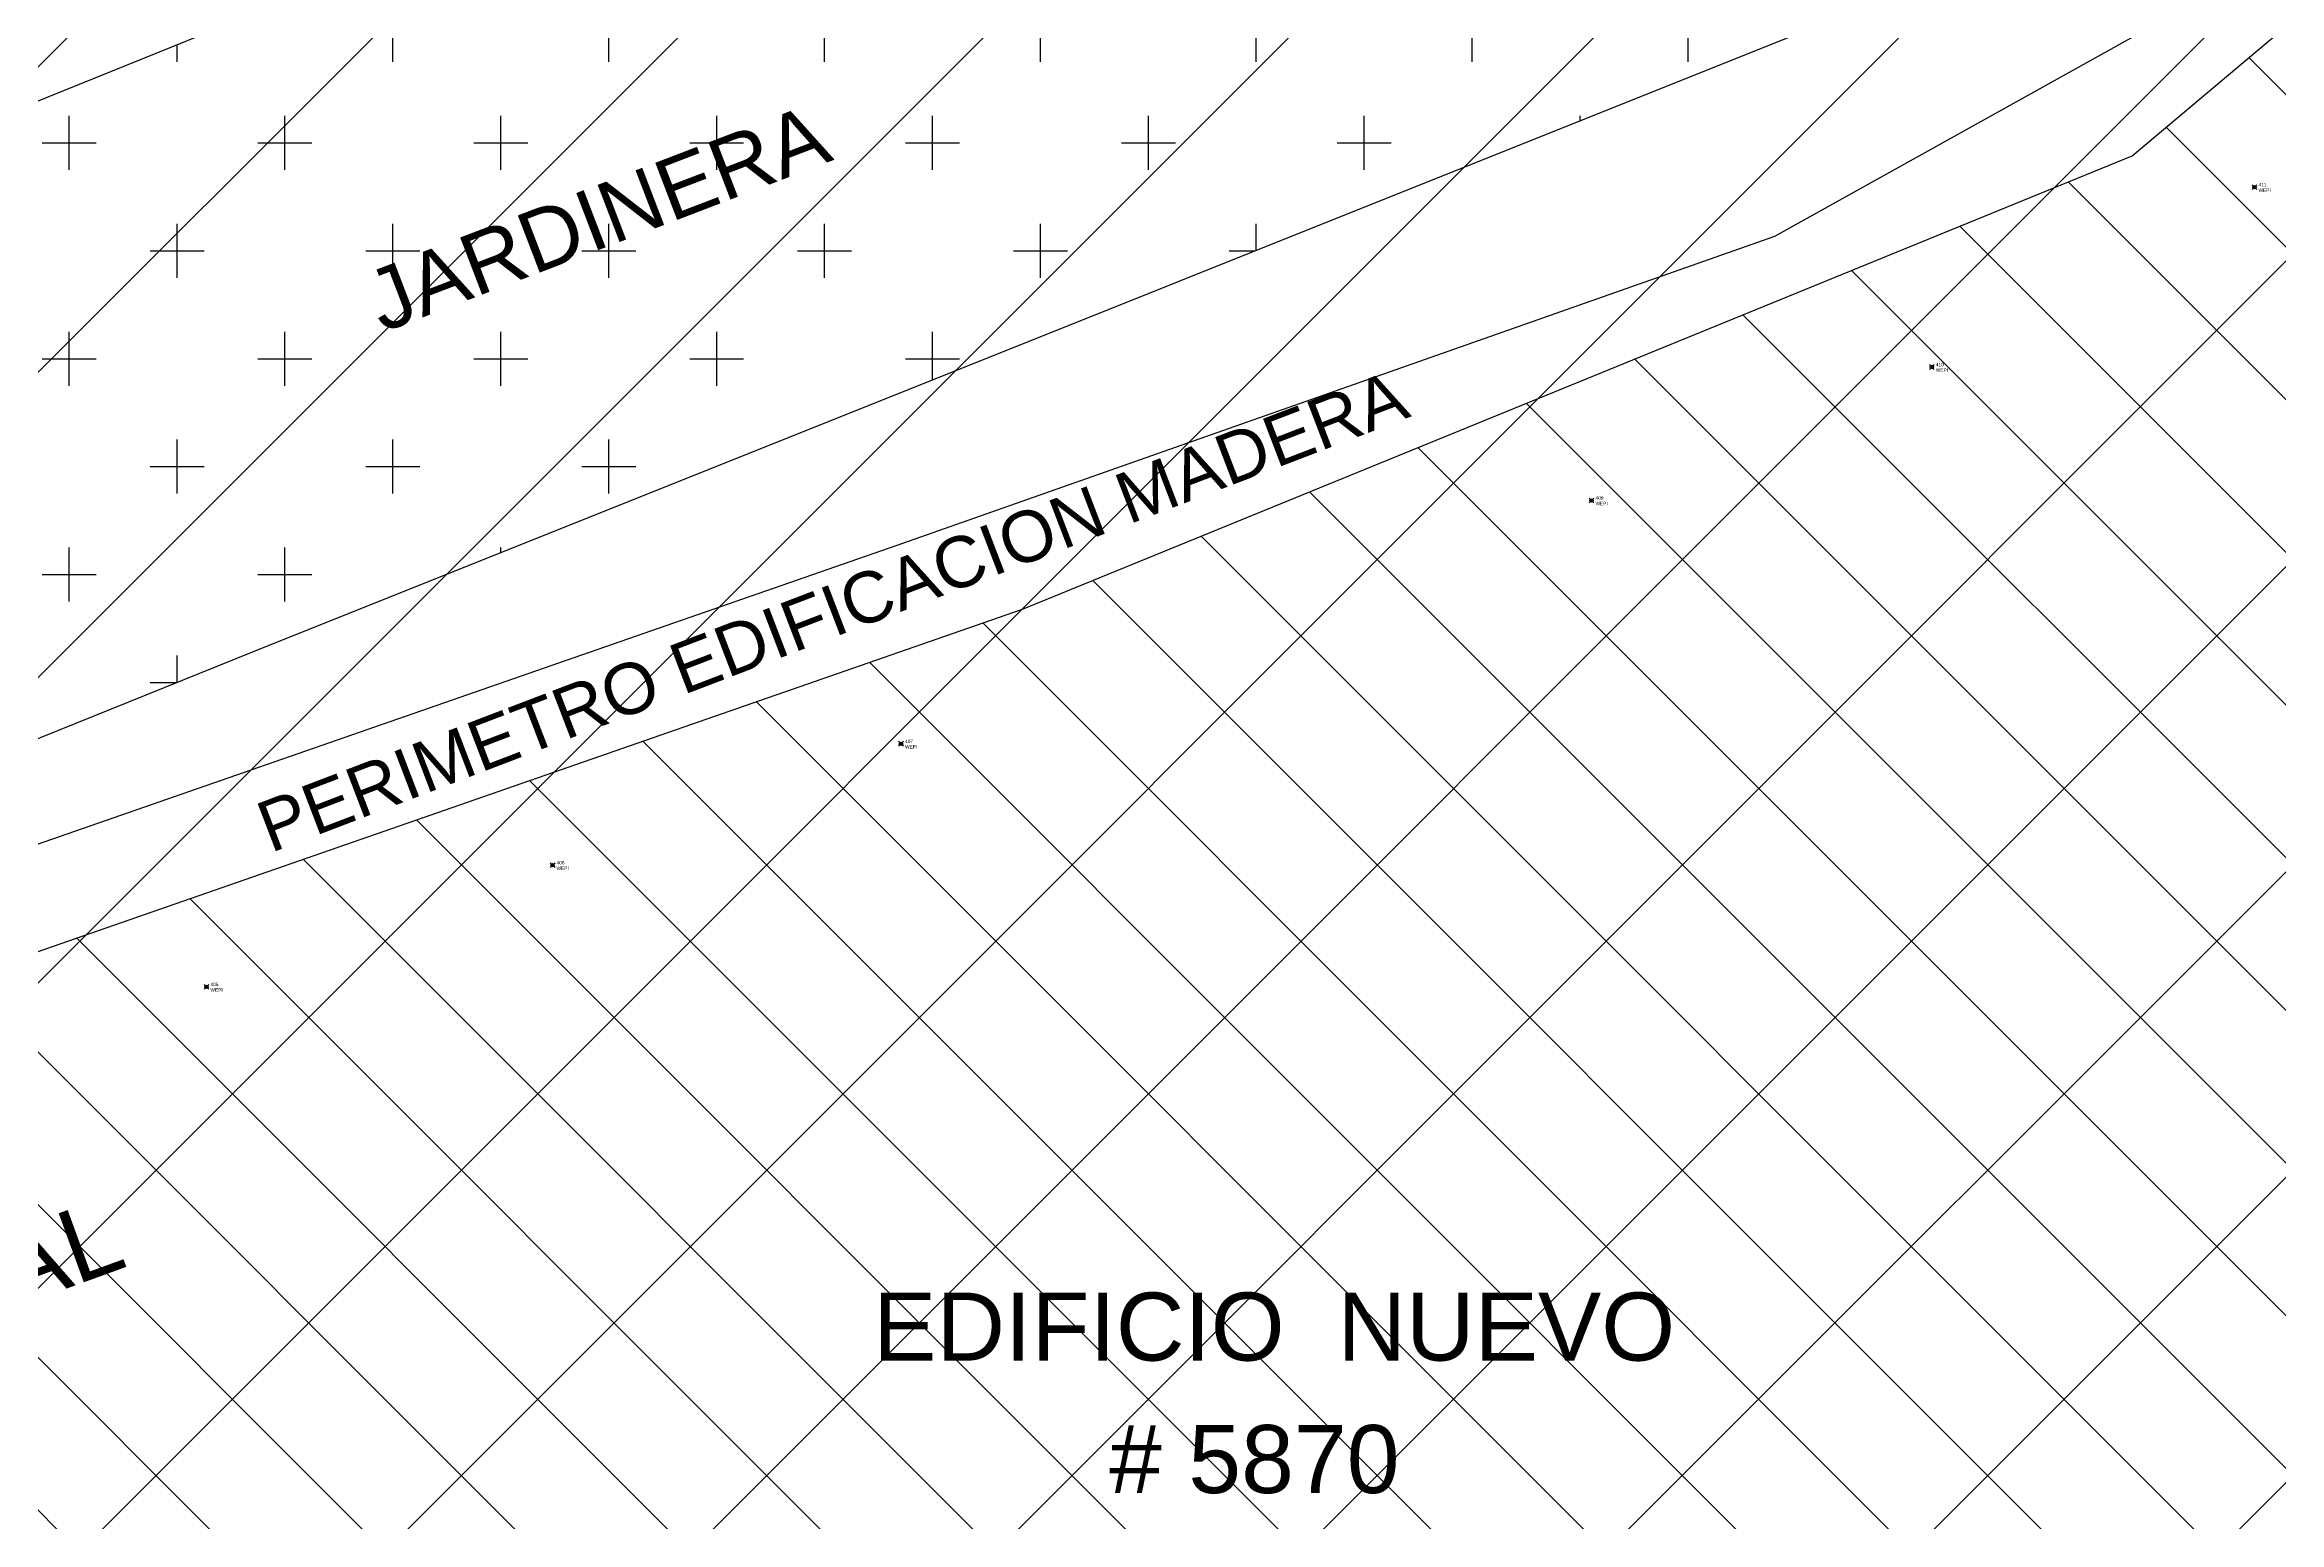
# Model space of a CAD drawing. Extents: x 352140 to 354978, y 6304672 to 6307963.
# Drawn here: x 352525.05 to 352557.92, y 6305461.45 to 6305483.18 of the extents above; entities that cross this region are included whole.
import ezdxf

# ---------------------------------------------------------------- set-up
doc = ezdxf.new("R2010")
doc.units = 0
doc.linetypes.add('DIVIDE', pattern=[1.25, 0.5, -0.25, 0, -0.25, 0, -0.25])
doc.layers.get('0').update_dxf_attribs({"linetype": 'CONTINUOUS'})
for name, color, linetype in [('0-LEVANTAMIENTO 2020.SEP', 252, 'CONTINUOUS'), ('02_Geo ext_Acotamiento', 7, 'CONTINUOUS'), ('1-JARDINERA', 7, 'CONTINUOUS'), ('1-LINEA DE CIERRO', 7, 'DIVIDE'), ('1-LINEA EXTERIOR EDIFICIO MADERAS', 252, 'CONTINUOUS'), ('1-RADIER', 251, 'CONTINUOUS'), ('1-TEXTOS', 7, 'CONTINUOUS'), ('2-ACHURADO JARDINERA', 252, 'CONTINUOUS'), ('V-NODE-TEXT5', 5, 'CONTINUOUS')]:
    doc.layers.add(name, color=color, linetype=linetype)
doc.styles.add('A', font='arial.ttf', dxfattribs={"height": 2})
doc.styles.add('ROMANS', font='romans.shx', dxfattribs={"width": 0.75})
doc.dimstyles.new('Principal', dxfattribs={"dimscale": 0, "dimtxt": 2, "dimasz": 2, "dimexe": 1, "dimexo": 1, "dimtad": 1, "dimrnd": 0.05, "dimzin": 1, "dimtxsty": 'ROMANS', "dimcen": 2.5, "dimclrt": 2, "dimaunit": 2, "dimadec": 0, "dimazin": 0, "dimtfac": 1, "dimtmove": 0, "dimatfit": 3, "dimfxl": 1, "dimfxlon": 1, "dimarcsym": 0})

# ---------------------------------------------------------------- blocks, each defined once
blk = doc.blocks.new('*U664', base_point=(352527.432, 6305469.326))
at = {"layer": 'V-NODE-TEXT5', "lineweight": -2}
for p, q in [((352527.396, 6305469.29), (352527.468, 6305469.362)), ((352527.396, 6305469.362), (352527.468, 6305469.29))]:
    blk.add_line(p, q, dxfattribs=at)
blk.add_circle((352527.432, 6305469.326), 0.0254, dxfattribs=at)
at = {"layer": 'V-NODE-TEXT5', "color": 0, "linetype": 'ByBlock', "char_height": 0.0508}
for s, insert, attachment_point in [('405', (352527.491, 6305469.362), 4), ('WEPI', (352527.491, 6305469.307), 1)]:
    blk.add_mtext(s, dxfattribs=dict(at, insert=insert, attachment_point=attachment_point))
blk = doc.blocks.new('*U665', base_point=(352532.522, 6305471.116))
at = {"layer": 'V-NODE-TEXT5', "lineweight": -2}
for p, q in [((352532.486, 6305471.08), (352532.558, 6305471.152)), ((352532.486, 6305471.152), (352532.558, 6305471.08))]:
    blk.add_line(p, q, dxfattribs=at)
blk.add_circle((352532.522, 6305471.116), 0.0254, dxfattribs=at)
at = {"layer": 'V-NODE-TEXT5', "color": 0, "linetype": 'ByBlock', "char_height": 0.0508}
for s, insert, attachment_point in [('WEPI', (352532.581, 6305471.097), 1), ('406', (352532.581, 6305471.152), 4)]:
    blk.add_mtext(s, dxfattribs=dict(at, insert=insert, attachment_point=attachment_point))
blk = doc.blocks.new('*U666', base_point=(352537.648, 6305472.901))
at = {"layer": 'V-NODE-TEXT5', "lineweight": -2}
for p, q in [((352537.612, 6305472.865), (352537.684, 6305472.937)), ((352537.612, 6305472.937), (352537.684, 6305472.865))]:
    blk.add_line(p, q, dxfattribs=at)
blk.add_circle((352537.648, 6305472.901), 0.0254, dxfattribs=at)
at = {"layer": 'V-NODE-TEXT5', "color": 0, "linetype": 'ByBlock', "char_height": 0.0508}
for s, insert, attachment_point in [('WEPI', (352537.707, 6305472.882), 1), ('407', (352537.707, 6305472.937), 4)]:
    blk.add_mtext(s, dxfattribs=dict(at, insert=insert, attachment_point=attachment_point))
blk = doc.blocks.new('*U668', base_point=(352547.804, 6305476.479))
at = {"layer": 'V-NODE-TEXT5', "lineweight": -2}
for p, q in [((352547.768, 6305476.443), (352547.84, 6305476.515)), ((352547.768, 6305476.515), (352547.84, 6305476.443))]:
    blk.add_line(p, q, dxfattribs=at)
blk.add_circle((352547.804, 6305476.479), 0.0254, dxfattribs=at)
at = {"layer": 'V-NODE-TEXT5', "color": 0, "linetype": 'ByBlock', "char_height": 0.0508}
for s, insert, attachment_point in [('WEPI', (352547.863, 6305476.46), 1), ('409', (352547.863, 6305476.515), 4)]:
    blk.add_mtext(s, dxfattribs=dict(at, insert=insert, attachment_point=attachment_point))
blk = doc.blocks.new('*U669', base_point=(352552.809, 6305478.442))
at = {"layer": 'V-NODE-TEXT5', "lineweight": -2}
for p, q in [((352552.773, 6305478.406), (352552.845, 6305478.478)), ((352552.773, 6305478.478), (352552.845, 6305478.406))]:
    blk.add_line(p, q, dxfattribs=at)
blk.add_circle((352552.809, 6305478.442), 0.0254, dxfattribs=at)
at = {"layer": 'V-NODE-TEXT5', "color": 0, "linetype": 'ByBlock', "char_height": 0.0508}
for s, insert, attachment_point in [('WEPI', (352552.868, 6305478.423), 1), ('410', (352552.868, 6305478.478), 4)]:
    blk.add_mtext(s, dxfattribs=dict(at, insert=insert, attachment_point=attachment_point))
blk = doc.blocks.new('*U670', base_point=(352557.556, 6305481.087))
at = {"layer": 'V-NODE-TEXT5', "lineweight": -2}
for p, q in [((352557.52, 6305481.051), (352557.592, 6305481.123)), ((352557.52, 6305481.123), (352557.592, 6305481.051))]:
    blk.add_line(p, q, dxfattribs=at)
blk.add_circle((352557.556, 6305481.087), 0.0254, dxfattribs=at)
at = {"layer": 'V-NODE-TEXT5', "color": 0, "linetype": 'ByBlock', "char_height": 0.0508}
for s, insert, attachment_point in [('WEPI', (352557.615, 6305481.068), 1), ('411', (352557.615, 6305481.123), 4)]:
    blk.add_mtext(s, dxfattribs=dict(at, insert=insert, attachment_point=attachment_point))
blk = doc.blocks.new('*D1356')
at = {"layer": '02_Geo ext_Acotamiento', "color": 0, "lineweight": -2, "transparency": 16777216}
blk.add_line((352474.093, 6305972.205), (352473.119, 6305978.179), dxfattribs=at)
at = {"layer": '02_Geo ext_Acotamiento', "color": 0, "transparency": 16777216}
blk.add_solid([(352473.283, 6305978.206), (352472.954, 6305978.153), (352472.958, 6305979.166)], dxfattribs=at)
at = {"layer": '02_Geo ext_Acotamiento', "color": 2, "transparency": 16777216, "insert": (352474.582, 6305974.845), "char_height": 1, "attachment_point": 5, "rotation": 279.2575, "style": 'ROMANS'}
blk.add_mtext('R765,10', dxfattribs=at)

msp = doc.modelspace()

# ---------------------------------------------------------------- hatches: boundary and pattern name
at = {"layer": '0-LEVANTAMIENTO 2020.SEP'}
h = msp.add_hatch(dxfattribs=at)
h.set_pattern_fill('ANSI31', color=252)
h.paths.add_polyline_path([(352458.213, 6305401.216), (352452.503, 6305398.982), (352452.816, 6305399.28), (352452.609, 6305399.636), (352451.638, 6305400.227), (352457.678, 6305402.577), (352457.689, 6305402.79), (352457.683, 6305402.996), (352454.252, 6305411.685), (352450.931, 6305420.069), (352447.151, 6305429.404), (352442.008, 6305442.347), (352436.835, 6305455.304), (352430.757, 6305470.685), (352440.792, 6305475.07), (352451.682, 6305479.894), (352465.771, 6305486.18), (352480.216, 6305492.535), (352496.407, 6305499.712), (352513.657, 6305507.299), (352529.161, 6305514.161), (352541.959, 6305519.8), (352561.927, 6305528.675), (352571.449, 6305540.268), (352583.647, 6305555.178), (352598.213, 6305545.789), (352605.453, 6305541.805), (352602.222, 6305538.721), (352606.073, 6305535.813), (352608.645, 6305532.42), (352608.792, 6305532.234), (352608.857, 6305528.43), (352613.727, 6305525.092), (352613.927, 6305524.926), (352609.716, 6305517.616), (352604.317, 6305502.974), (352607.353, 6305483.644), (352606.958, 6305479.393), (352608.039, 6305476.818), (352609.065, 6305474.225), (352617.537, 6305468.424), (352618.346, 6305465.146), (352618.854, 6305464.849), (352618.951, 6305464.69), (352608.801, 6305460.676), (352599.579, 6305457.023), (352587.598, 6305452.326), (352574.209, 6305447), (352559.984, 6305441.387), (352541.368, 6305434.036), (352532.693, 6305430.631), (352523.045, 6305426.8), (352512.509, 6305422.629), (352503.01, 6305418.889), (352490.722, 6305414.053), (352481.682, 6305410.475), (352476.439, 6305408.401), (352468.05, 6305405.104)])
at = {"layer": '1-LINEA EXTERIOR EDIFICIO MADERAS'}
h = msp.add_hatch(dxfattribs=at)
h.set_pattern_fill('ANSI31', color=252, scale=0.5, angle=90)
h.paths.add_polyline_path([(352509.254, 6305464.349), (352489.235, 6305457.311, 0.006593), (352483.626, 6305455.312, 0.225672), (352479.522, 6305451.091, 0.369359), (352482.833, 6305442.806, 0.105621), (352487.097, 6305441.999), (352494.78, 6305441.975, 0.022709), (352512.986, 6305443.076, 0.009245), (352519.629, 6305443.906, 0.008069), (352526.96, 6305445.081, 0.00776), (352532.19, 6305446.09, 0.003168), (352537.058, 6305447.14, 0.018522), (352547.928, 6305449.983, -0.000433), (352550.887, 6305450.916, 0.02483), (352567.437, 6305456.785, 0.024648), (352573.151, 6305459.473, 0.065043), (352578.117, 6305463.01, 0.03227), (352582.068, 6305467.188, 0.06625), (352589.221, 6305481.458, 0.027642), (352596.216, 6305502.437, 0.013828), (352598.79, 6305513.005, 0.018853), (352600.543, 6305523.006, 0.159831), (352600.113, 6305525.357, 0.093527), (352598.113, 6305527.807, 0.380747), (352588.95, 6305527.551), (352586.878, 6305524.749), (352584.88, 6305521.705), (352583.088, 6305518.971), (352579.481, 6305513.484), (352576.46, 6305508.881), (352569.643, 6305498.477), (352565.382, 6305491.97), (352560.315, 6305485.388), (352555.754, 6305481.548), (352539.433, 6305474.882), (352517.803, 6305467.362)])
at = {"layer": '2-ACHURADO JARDINERA'}
h = msp.add_hatch(dxfattribs=at)
h.set_pattern_fill('CROSS', color=256, scale=0.25)
h.paths.add_polyline_path([(352509.724, 6305476.199), (352512.936, 6305468.127), (352528.116, 6305474.254), (352555.3, 6305485.133), (352552.036, 6305493.309)])

# ---------------------------------------------------------------- linework, layer by layer
at = {"layer": '1-JARDINERA', "flags": 128}
msp.add_lwpolyline([(352555.3, 6305485.133), (352528.116, 6305474.254), (352512.936, 6305468.127), (352509.724, 6305476.199), (352552.036, 6305493.309), (352555.3, 6305485.133)], dxfattribs=at)
at = {"layer": '1-LINEA EXTERIOR EDIFICIO MADERAS', "flags": 128}
msp.add_lwpolyline([(352517.803, 6305467.362), (352539.433, 6305474.882), (352555.754, 6305481.548), (352560.315, 6305485.388), (352565.382, 6305491.97), (352565.382, 6305491.97), (352569.643, 6305498.477), (352576.46, 6305508.881), (352579.481, 6305513.484), (352583.088, 6305518.971), (352584.88, 6305521.705), (352586.878, 6305524.749), (352588.95, 6305527.551, -0.380747), (352598.113, 6305527.807, -0.093527)], format="xyb", dxfattribs=at)
at = {"layer": '1-RADIER', "flags": 128}
msp.add_lwpolyline([(352582.177, 6305529.926), (352584.058, 6305528.674), (352585.373, 6305526.71), (352584.82, 6305524.37), (352584.561, 6305523.993), (352575.85, 6305510.586), (352566.859, 6305496.752), (352563.201, 6305491.105), (352559.57, 6305486.53), (352555.782, 6305483.303), (352550.493, 6305480.362), (352537.586, 6305475.816), (352519.623, 6305469.573), (352515.482, 6305469.652), (352512.29, 6305472.634), (352510.593, 6305476.896), (352505.771, 6305474.983)], dxfattribs=at)

# ---------------------------------------------------------------- block references
for name, p in [('*U670', (352557.556, 6305481.087)), ('*U669', (352552.809, 6305478.442)), ('*U668', (352547.804, 6305476.479)), ('*U666', (352537.648, 6305472.901)), ('*U665', (352532.522, 6305471.116)), ('*U664', (352527.432, 6305469.326))]:
    msp.add_blockref(name, p)

# ---------------------------------------------------------------- texts
at = {"layer": '1-LINEA DE CIERRO', "style": 'A'}
for s, height, rotation, p in [('JARDINERA', 0.9, 20.9553, (352530.019, 6305478.944)), ('LINEA MAMPARAS CRISTAL', 1.08, 20.0094, (352507.316, 6305458.313))]:
    msp.add_text(s, height=height, rotation=rotation, dxfattribs=at).set_placement(p)
for s, p in [('EDIFICIO  NUEVO', (352537.237, 6305463.83)), ('# 5870', (352540.708, 6305461.882))]:
    msp.add_text(s, height=1, dxfattribs=at).set_placement(p)
at = {"layer": '1-TEXTOS', "style": 'A'}
msp.add_text('PERIMETRO EDIFICACION MADERA', height=0.74738, rotation=20.9446, dxfattribs=at).set_placement((352528.372, 6305471.292))

# ---------------------------------------------------------------- dimensions: what is measured, and where the dimension line sits
at = {"layer": '02_Geo ext_Acotamiento'}
dim = msp.add_radius_dim(center=(352596.042, 6305224.025), mpoint=(352472.958, 6305979.166), dimstyle='Principal', override={"dimscale": 0, "dimaunit": 0, "dimfxl": 0.22, "dimarcsym": 1}, dxfattribs=at)
dim.commit()
dim.dimension.update_dxf_attribs({"geometry": '*D1356', "text_midpoint": (352473.686, 6305974.698), "dimtype": 164})

doc.saveas('drawing.dxf')
